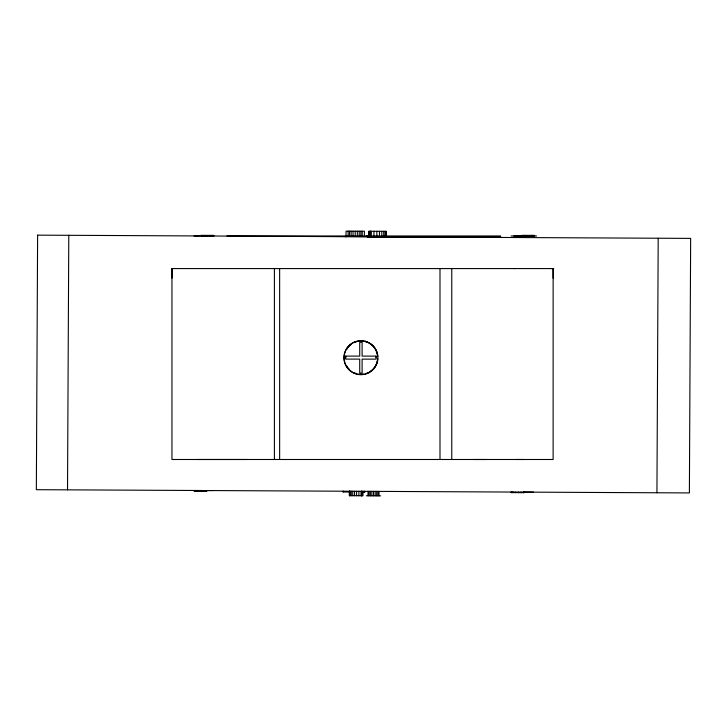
<?xml version="1.0" encoding="UTF-8"?>
<svg xmlns="http://www.w3.org/2000/svg" width="727" height="727" viewBox="0 0 727 727"><rect width="100%" height="100%" fill="white"/><g stroke="black" fill="none" stroke-linecap="round" stroke-linejoin="round"><path stroke-width="1.09" d="M171.954 278.132L171.954 268.581L553.765 268.581M553.129 278.132L553.129 268.581L551.866 268.581M346.025 236.475L346.052 231.159L364.4 231.231L364.381 235.493M348.124 235.421L348.142 231.168M349.505 235.43L349.523 231.168M351.141 235.43L351.159 231.177M353.031 236.502L353.049 231.186M355.176 235.448L355.194 231.195M357.32 235.457L357.339 231.204M359.211 235.466L359.229 231.213M360.846 236.539L360.874 231.222M362.237 236.548L362.255 231.222M368.725 236.575L368.753 231.25L386.182 231.331L386.164 236.648M369.298 235.512L369.316 231.259M370.516 235.512L370.534 231.259M370.697 235.521L370.715 231.259M371.006 235.521L371.024 231.259M373.923 235.53L373.942 231.277M376.85 236.611L376.868 231.286M379.476 235.557L379.494 231.295M381.802 235.566L381.82 231.313M383.711 236.638L383.729 231.313M385.074 236.638L385.092 231.322M385.892 236.648L385.91 231.322M67.52 489.844L68.783 235.303M193.927 490.471L193.927 491.007L206.95 491.07L206.959 490.534M194.627 491.016L194.563 490.471M194.945 491.016L194.945 490.471M195.009 491.016L195.009 490.471M196.063 491.025L196.063 490.48M196.208 491.025L196.217 490.48M196.372 491.025L196.372 490.48M196.517 491.025L196.572 490.48M197.053 491.025L197.053 490.489M197.271 491.025L197.271 490.489M197.408 491.025L197.408 490.489M197.917 491.034L197.926 490.489M198.471 491.034L198.471 490.489M198.889 491.034L198.889 490.498M199.943 491.043L199.943 490.498M200.516 491.043L200.516 490.498M200.952 491.043L200.961 490.507M201.125 491.043L201.097 490.507M202.161 491.052L202.17 490.507M202.697 491.052L202.697 490.516M202.897 491.052L202.897 490.516M203.242 491.052L203.242 490.516M203.596 491.061L203.605 490.516M203.833 491.061L203.851 490.516M204.16 491.061L204.169 490.516M204.914 491.061L204.914 490.525M204.978 491.061L204.987 490.525M205.232 491.07L205.241 490.525L205.377 491.07M205.986 491.07L205.995 490.525M206.55 491.07L206.532 490.534M207.359 490.534L212.802 490.561M343.044 491.207L343.044 491.979L350.568 492.015M343.217 491.979L343.217 491.207M345.516 236.675L345.516 236.102L345.925 236.684M346.125 236.684L346.588 236.111M349.351 491.207L349.323 495.687L362.927 495.759L362.955 491.279M349.542 495.687L349.56 491.207M349.76 495.696L349.778 491.216M350.178 495.696L350.196 491.216M351.241 495.696L351.259 491.216M352.731 495.705L352.749 491.225M354.549 495.714L354.567 491.234M356.593 495.723L356.621 491.243M358.884 495.741L358.902 491.261M361.155 495.75L361.183 491.27M361.401 495.75L361.419 491.27M361.546 495.75L361.564 491.27M362.491 495.759L362.509 491.279M363.818 492.079L363.827 491.316M364.6 492.088L364.609 491.316M364.872 491.316L364.872 492.088L362.382 492.079M366.944 236.784L366.953 236.011M367.598 236.784L367.608 236.021M368.298 236.793L368.298 236.021M368.671 236.793L368.671 236.021L366.499 236.011M367.998 495.787L368.026 491.307M369.08 495.787L369.107 491.307M370.361 495.796L370.379 491.316M371.833 495.805L371.86 491.325M373.514 495.814L373.533 491.334M375.187 495.814L375.205 491.334M376.659 495.823L376.686 491.343M377.94 495.832L377.958 491.352M379.021 495.841L379.04 491.361M385.964 236.875L385.964 236.111M511.136 492.043L511.136 492.588L524.158 492.652L524.167 492.106M511.772 492.588L511.772 492.052M511.835 492.588L511.835 492.052M512.153 492.588L512.217 492.052M513.58 492.597L513.58 492.061M515.679 492.606L515.679 492.07M518.333 492.624L518.342 492.079M521.041 492.633L521.041 492.097M523.195 492.642L523.195 492.106M523.758 492.652L523.758 492.106M524.312 492.079L533.445 492.124M656.935 492.77L658.199 238.229M376.095 357.675L376.095 356.103L362.11 356.103L362.11 342.399L360.919 342.244L359.72 342.399L359.72 356.103L345.679 356.103L345.679 357.675M473.677 459.491L486.145 459.5M514.171 268.581L514.734 268.581M511.126 235.966L536.581 235.966M367.698 237.238L500.549 237.238L500.549 235.966L226.915 235.966L500.549 237.238M516.261 459.491L523.522 459.5M196.999 459.5L247.135 459.491M366.326 495.778L380.648 495.841M553.138 268.581L553.129 459.491L171.954 459.491L171.954 268.581M534.581 235.966L534.581 235.421L521.532 235.421L521.532 235.966M533.872 235.421L533.872 235.966M533.5 235.421L533.418 235.966M532.391 235.421L532.391 235.966M532.219 235.421L532.219 235.966M532.046 235.421L532.046 235.966M531.928 235.421L531.955 235.966M531.455 235.421L531.455 235.966M531.155 235.421L531.155 235.966M531.046 235.421L531.046 235.966M530.537 235.421L530.537 235.966M529.938 235.421L529.938 235.966M529.565 235.421L529.529 235.966M528.574 235.421L528.574 235.966M527.947 235.421L527.947 235.966M527.502 235.421L527.502 235.966M526.348 235.421L526.348 235.966M525.766 235.421L525.766 235.966M525.621 235.421L525.621 235.966M525.176 235.421L525.176 235.966M524.867 235.421L524.867 235.966M524.649 235.421L524.649 235.966M524.576 235.421L524.576 235.966M524.349 235.421L524.321 235.966M523.267 235.421L523.267 235.966M523.222 235.421L523.095 235.966M522.422 235.421L522.422 235.966M521.968 235.421L521.922 235.966M520.914 235.966L513.862 235.966M451.767 268.581L451.767 459.491M439.999 268.581L439.999 459.491M376.095 356.103L376.095 359.138L362.11 359.138L362.11 372.942L360.919 373.105L359.72 372.942L359.72 359.102L345.679 359.102L345.679 356.103M279.641 268.581L279.641 459.491M274.406 268.581L274.406 459.491M213.883 235.966L213.883 235.421L200.834 235.421L200.834 235.966M213.175 235.421L213.175 235.966M211.693 235.421L211.693 235.966M211.521 235.421L211.521 235.966M211.348 235.966L211.248 235.421L211.23 235.966M210.757 235.421L210.757 235.966M210.457 235.421L210.348 235.966M209.839 235.421L209.839 235.966M209.24 235.421L209.24 235.966M208.831 235.421L208.867 235.966M207.867 235.421L207.867 235.966M207.25 235.421L207.25 235.966M206.804 235.421L206.804 235.966M206.577 235.421L206.622 235.966M205.641 235.421L205.641 235.966M205.069 235.421L205.069 235.966M204.923 235.421L204.923 235.966M204.478 235.421L204.478 235.966M204.16 235.421L204.16 235.966M203.878 235.421L203.951 235.966M203.651 235.421L203.615 235.966M202.888 235.421L202.797 235.966M202.524 235.421L202.479 235.966M202.397 235.421L202.397 235.966M201.724 235.421L201.724 235.966M201.27 235.421L201.27 235.966M201.225 235.421L201.225 235.966M199.452 235.966L194.054 235.966M377.586 359.838A16.603 16.603 0 0 1 369.434 372.051M368.48 372.56A16.603 16.603 0 0 1 365.427 373.714M363.291 374.132A16.603 16.603 0 0 1 358.965 374.132M356.83 373.714A16.603 16.603 0 0 1 353.776 372.56M349.387 369.416A16.603 16.603 0 0 1 346.752 365.972M346.752 349.369A16.603 16.603 0 0 1 351.023 344.498M353.776 342.78A16.603 16.603 0 0 1 356.83 341.635M358.965 341.208A16.603 16.603 0 0 1 363.291 341.208M365.427 341.635A16.603 16.603 0 0 1 368.48 342.78M369.434 343.289A16.603 16.603 0 0 1 377.586 355.503M377.695 358.765A16.812 16.812 0 0 1 365.272 373.905M364.209 374.16A16.812 16.812 0 0 1 357.639 374.16M356.575 373.905A16.812 16.812 0 0 1 352.513 343.117M353.486 342.599A16.812 16.812 0 0 1 356.575 341.436M357.639 341.19A16.812 16.812 0 0 1 364.209 341.19M365.272 341.436A16.812 16.812 0 0 1 377.695 356.575M37.613 235.148L36.35 489.689L689.387 492.933L690.65 238.392L37.613 235.148M365.327 341.227L365.317 341.281A17.021 17.021 0 0 0 344.162 360.628A17.021 17.021 0 0 0 370.688 371.615A17.021 17.021 0 0 0 369.434 342.935L365.317 341.281M527.32 235.966L527.32 235.421L527.275 235.966M523.585 235.966L523.585 235.421L523.495 235.966M212.802 235.966L212.802 235.421L212.72 235.966"/></g></svg>
